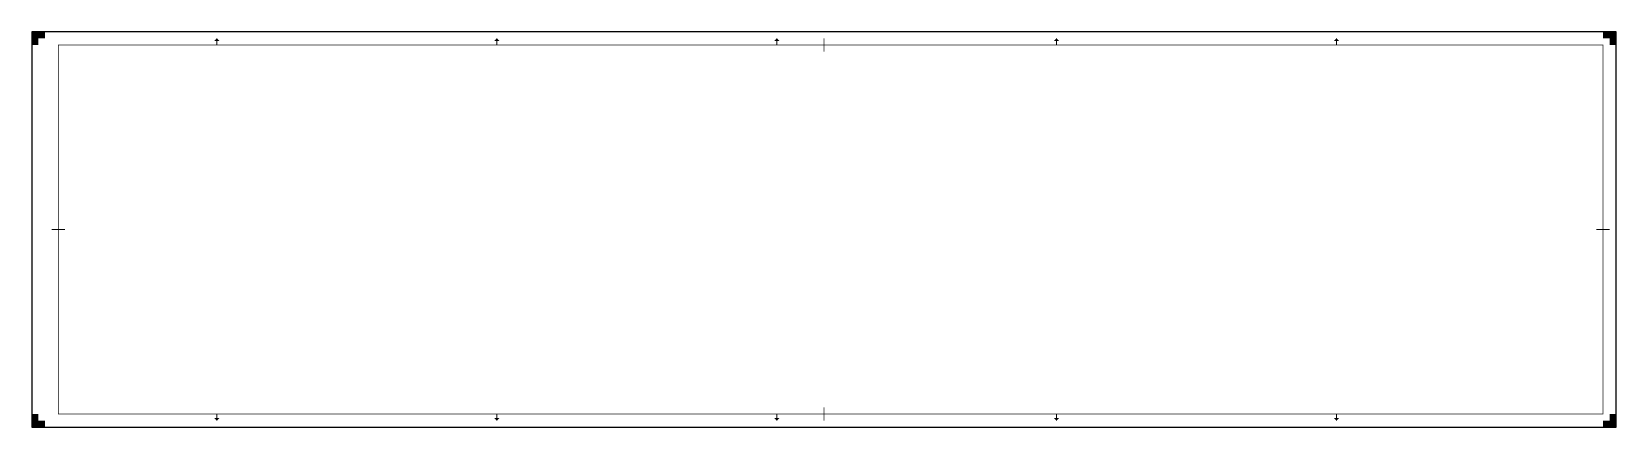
# Model space of a CAD drawing. Extents: x 0 to 1189, y 0 to 297.
import ezdxf

# ---------------------------------------------------------------- set-up
doc = ezdxf.new("R2010")
doc.units = 0
doc.header["$LTSCALE"] = 0.2
for name, color, linetype, lineweight in [('X-XX-AL-TEKENBLAD_KADER-G', 7, 'Continuous', 25), ('X-XX-AL-TEKENBLAD_KADER_AFSNIJMARKERING-G', 7, 'Continuous', 25), ('X-XX-AL-TEKENBLAD_KADER_CENTERMARKERING-G', 7, 'Continuous', 25), ('X-XX-AL-TEKENBLAD_KADER_VOUWMERK-G', 7, 'Continuous', 18)]:
    doc.layers.add(name, color=color, linetype=linetype, lineweight=lineweight)

msp = doc.modelspace()

# ---------------------------------------------------------------- hatches: boundary and pattern name
at = {"layer": 'X-XX-AL-TEKENBLAD_KADER_AFSNIJMARKERING-G'}
for points in [[(10, 297), (0, 297), (0, 287), (5, 287), (5, 292), (10, 292)], [(1189, 287), (1189, 297), (1179, 297), (1179, 292), (1184, 292), (1184, 287)], [(0, 10), (0, 0), (10, 0), (10, 5), (5, 5), (5, 10)], [(1179, 0), (1189, 0), (1189, 10), (1184, 10), (1184, 5), (1179, 5)]]:
    msp.add_hatch(color=256, dxfattribs=at).paths.add_polyline_path(points)
at = {"layer": 'X-XX-AL-TEKENBLAD_KADER_VOUWMERK-G'}
for points in [[(141, 290), (139, 292), (137, 290)], [(351, 290), (349, 292), (347, 290)], [(561, 290), (559, 292), (557, 290)], [(771, 290), (769, 292), (767, 290)], [(981, 290), (979, 292), (977, 290)], [(137, 7), (139, 5), (141, 7)], [(347, 7), (349, 5), (351, 7)], [(557, 7), (559, 5), (561, 7)], [(767, 7), (769, 5), (771, 7)], [(977, 7), (979, 5), (981, 7)]]:
    msp.add_hatch(color=256, dxfattribs=at).paths.add_polyline_path(points)

# ---------------------------------------------------------------- linework, layer by layer
at = {"layer": 'X-XX-AL-TEKENBLAD_KADER-G'}
for p, q in [((1189, 297), (0, 297)), ((0, 297), (0, 0)), ((1189, 0), (1189, 297)), ((0, 0), (1189, 0))]:
    msp.add_line(p, q, dxfattribs=at)
at = {"layer": 'X-XX-AL-TEKENBLAD_KADER-G', "const_width": 0.7, "flags": 128}
msp.add_lwpolyline([(20, 10), (1179, 10), (1179, 287), (20, 287)], close=True, dxfattribs=at)
at = {"layer": 'X-XX-AL-TEKENBLAD_KADER_CENTERMARKERING-G', "const_width": 0.7, "flags": 128}
for points in [[(594.5, 292), (594.5, 282)], [(15, 148.5), (25, 148.5)], [(1184, 148.5), (1174, 148.5)], [(594.5, 5), (594.5, 15)]]:
    msp.add_lwpolyline(points, dxfattribs=at)
at = {"layer": 'X-XX-AL-TEKENBLAD_KADER_VOUWMERK-G'}
for p, q in [((139, 287), (139, 292)), ((349, 287), (349, 292)), ((559, 287), (559, 292)), ((769, 287), (769, 292)), ((979, 287), (979, 292)), ((139, 5), (139, 10)), ((349, 5), (349, 10)), ((559, 5), (559, 10)), ((769, 5), (769, 10)), ((979, 5), (979, 10))]:
    msp.add_line(p, q, dxfattribs=at)

doc.saveas('drawing.dxf')
